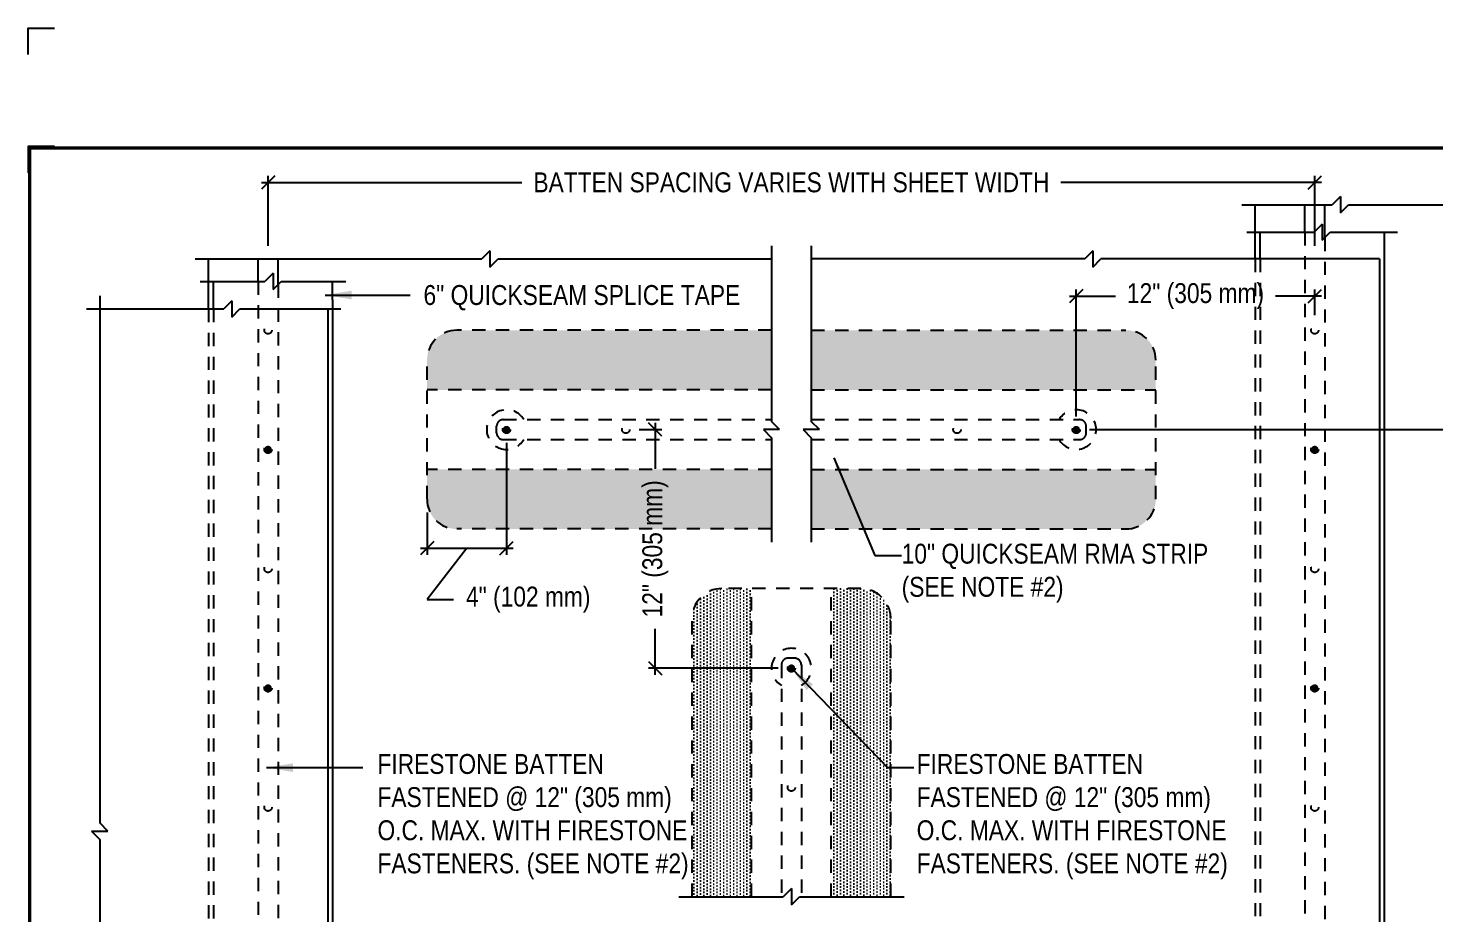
# Model space of a CAD drawing. Header units: inches. Extents: x 277.4 to 297.5, y -282.7 to -266.
# Drawn here: x 277.45 to 290.72, y -274.34 to -265.99 of the extents above; entities that cross this region are included whole.
import ezdxf
from ezdxf.enums import TextEntityAlignment as Align

# ---------------------------------------------------------------- set-up
doc = ezdxf.new("R2010")
doc.units = ezdxf.units.IN
doc.header["$MEASUREMENT"] = 0
doc.linetypes.add('HIDDEN', pattern=[0.375, 0.25, -0.125])
doc.linetypes.add('HIDDEN2', pattern=[0.1875, 0.125, -0.0625])
doc.layers.get('0').update_dxf_attribs({"linetype": 'CONTINUOUS'})
doc.layers.get('DEFPOINTS').update_dxf_attribs({"linetype": 'CONTINUOUS'})
for name, color, linetype in [('FSBP-ACCESSORY-FIRESTONE', 7, 'CONTINUOUS'), ('FSBP-ADHESIVE', 1, 'HIDDEN'), ('FSBP-ANNO-NOTE', 7, 'CONTINUOUS'), ('FSBP-MEMBRANE', 7, 'CONTINUOUS'), ('FSBP-TTLB-BORDER', 7, 'CONTINUOUS'), ('FSBP-TTLB-TEXT', 7, 'CONTINUOUS')]:
    doc.layers.add(name, color=color, linetype=linetype)
doc.styles.add('FSBP_ARIAL', font='arial.ttf')
doc.styles.add('FSBP_ARIAL_BOLD', font='')
doc.styles.add('FSBP_ARIAL_NAR', font='ARIALN.TTF')
doc.styles.get('FSBP_ARIAL_BOLD').set_extended_font_data('Arial Black')
doc.dimstyles.new('FSBP-DIM', dxfattribs={"dimtxt": 0.1875, "dimasz": 0.125, "dimexe": 0.0625, "dimexo": 0.125, "dimgap": 0.125, "dimtad": 0, "dimdec": 0, "dimzin": 1, "dimdsep": 46, "dimlunit": 4, "dimtxsty": 'FSBP_ARIAL_NAR', "dimblk": 'OBLIQUE', "dimcen": 0.09375, "dimdle": 0.0625, "dimclrd": 256, "dimclre": 256, "dimclrt": 256, "dimadec": 0, "dimazin": 0, "dimtfac": 1, "dimtdec": 0, "dimtmove": 1, "dimatfit": 3, "dimfxl": 1, "dimtolj": 1, "dimtzin": 0, "dimlwd": -1, "dimlwe": -1, "dimarcsym": 0})
doc.dimstyles.new('FSBP-LEADER', dxfattribs={"dimtxt": 0.1875, "dimasz": 0.25, "dimexe": 0.0625, "dimexo": 0.125, "dimgap": 0.125, "dimtad": 0, "dimtih": 1, "dimtoh": 1, "dimdec": 4, "dimzin": 0, "dimdsep": 46, "dimlunit": 4, "dimtxsty": 'FSBP_ARIAL_NAR', "dimcen": 0.09375, "dimclrd": 256, "dimclre": 256, "dimclrt": 256, "dimadec": 0, "dimazin": 0, "dimtfac": 1, "dimtdec": 4, "dimtofl": 0, "dimtmove": 0, "dimatfit": 3, "dimfxl": 1, "dimtolj": 1, "dimtzin": 0, "dimlwd": -1, "dimlwe": -1, "dimarcsym": 0})
pattern_1 = [(180, (594.3808423257124, -140.4554938404121), (-0.015625, 0.03125), [0, -0.03125])]

# ---------------------------------------------------------------- blocks, each defined once
blk = doc.blocks.new('TTLB-EPDM_1')
at = {"layer": 'DEFPOINTS', "linetype": 'Continuous', "ltscale": 1.75}
blk.add_lwpolyline([(-0.015625, 13.88083333333333), (-0.015625, 14.13083333333333), (0.234375, 14.13083333333333)], dxfattribs=at)
at = {"layer": 'DEFPOINTS', "color": 1}
blk.add_lwpolyline([(0.234375, 13.015625), (-0.015625, 13.015625), (-0.015625, 12.765625)], dxfattribs=at)
at = {"layer": 'FSBP-TTLB-BORDER', "const_width": 0.03125}
blk.add_lwpolyline([(20, 0), (20, 13), (0, 13), (0, 0)], dxfattribs=at)
at = {"layer": 'FSBP-TTLB-TEXT'}
for tag, height, style, p in [('MAXIMUM_WARRANTY', 0.1875, 'FSBP_ARIAL_BOLD', (18.03987100774941, 0.2240244307510579)), ('ACCPT_SYSTEMS', 0.21875, 'FSBP_ARIAL', (12.49438170418193, -1.125))]:
    blk.add_attdef(tag, text='', height=height, dxfattribs=dict(at, style=style)).set_placement(p, align=Align.MIDDLE_LEFT)
for tag, height, style, p in [('DETAIL_DESCP_LINE_1', 0.21875, 'FSBP_ARIAL_BOLD', (10.33118450231211, -0.3736318192489421)), ('ISSUE_REV_DATE', 0.21875, 'FSBP_ARIAL', (16.84069633627263, -0.7282559425942452)), ('DETAIL_NUMBER', 0.4375, 'FSBP_ARIAL', (18.91941590748775, -0.8931630692489421))]:
    blk.add_attdef(tag, text='', height=height, dxfattribs=dict(at, style=style)).set_placement(p, align=Align.MIDDLE_CENTER)
blk = doc.blocks.new('_OBLIQUE')
at = {"color": 0, "linetype": 'ByBlock'}
blk.add_line((-0.5, -0.5), (0.5, 0.5), dxfattribs=at)
blk = doc.blocks.new('*D6')
at = {"layer": 'DEFPOINTS', "color": 0, "transparency": 16777216}
for p in [(289.5857531418914, -268.5139845363231), (289.5857531418914, -268.8193991055271), (287.3357531418914, -269.7731236297463)]:
    blk.add_point(p, dxfattribs=at)
at = {"layer": 'FSBP-ANNO-NOTE', "transparency": 16777216}
for p, q in [((287.3357531418914, -269.6481236297463), (287.3357531418914, -268.4514845363231)), ((289.5857531418914, -268.6943991055271), (289.5857531418914, -268.4514845363231)), ((287.2732531418914, -268.5139845363231), (287.7068735375258, -268.5139845363231)), ((289.6482531418914, -268.5139845363231), (289.2146327462571, -268.5139845363231))]:
    blk.add_line(p, q, dxfattribs=at)
at = {"layer": 'FSBP-ANNO-NOTE', "transparency": 16777216, "xscale": 0.125, "yscale": 0.125, "zscale": 0.125, "rotation": 180}
blk.add_blockref('_OBLIQUE', (287.3357531418914, -268.5139845363231), dxfattribs=at)
at = {"layer": 'FSBP-ANNO-NOTE', "transparency": 16777216, "xscale": 0.125, "yscale": 0.125, "zscale": 0.125}
blk.add_blockref('_OBLIQUE', (289.5857531418914, -268.5139845363231), dxfattribs=at)
at = {"layer": 'FSBP-ANNO-NOTE', "transparency": 16777216, "insert": (288.4607531418914, -268.5139845363231), "char_height": 0.1875, "attachment_point": 5, "style": 'FSBP_ARIAL_NAR'}
blk.add_mtext('\\A1;12" (305 mm)', dxfattribs=at)
blk = doc.blocks.new('*D4')
at = {"layer": 'DEFPOINTS', "color": 0, "transparency": 16777216}
for p in [(281.9607531418914, -269.7731236297462), (281.2107531418914, -270.4293736297464), (281.9607531418914, -270.8918229047728)]:
    blk.add_point(p, dxfattribs=at)
at = {"layer": 'FSBP-ANNO-NOTE', "transparency": 16777216}
for p, q in [((281.9607531418914, -269.8981236297462), (281.9607531418914, -270.9543229047728)), ((281.2107531418914, -270.5543736297464), (281.2107531418914, -270.9543229047728)), ((281.1482531418914, -270.8918229047728), (282.0232531418914, -270.8918229047728)), ((281.5857531418914, -270.8918229047728), (281.2107531418914, -271.3765313959502)), ((281.2107531418914, -271.3765313959502), (281.4607531418914, -271.3765313959502))]:
    blk.add_line(p, q, dxfattribs=at)
at = {"layer": 'FSBP-ANNO-NOTE', "transparency": 16777216, "xscale": 0.125, "yscale": 0.125, "zscale": 0.125, "rotation": 180}
blk.add_blockref('_OBLIQUE', (281.2107531418914, -270.8918229047728), dxfattribs=at)
at = {"layer": 'FSBP-ANNO-NOTE', "transparency": 16777216, "xscale": 0.125, "yscale": 0.125, "zscale": 0.125}
blk.add_blockref('_OBLIQUE', (281.9607531418914, -270.8918229047728), dxfattribs=at)
at = {"layer": 'FSBP-ANNO-NOTE', "transparency": 16777216, "insert": (282.1651997653566, -271.3765313959502), "char_height": 0.1875, "attachment_point": 5, "style": 'FSBP_ARIAL_NAR'}
blk.add_mtext('\\A1;4" (102 mm)', dxfattribs=at)
blk = doc.blocks.new('*D2')
at = {"layer": 'DEFPOINTS', "color": 0, "transparency": 16777216}
for p in [(289.5857531418912, -267.4422797205322), (279.7107531418911, -268.1637051781963), (289.5857531418912, -268.1637051781963)]:
    blk.add_point(p, dxfattribs=at)
at = {"layer": 'FSBP-ANNO-NOTE', "transparency": 16777216}
for p, q in [((279.7107531418911, -268.0387051781963), (279.7107531418911, -267.3797797205322)), ((289.5857531418912, -268.0387051781963), (289.5857531418912, -267.3797797205322)), ((279.6482531418911, -267.4422797205322), (282.1058332919594, -267.4422797205322)), ((289.6482531418912, -267.4422797205322), (287.1906729918229, -267.4422797205322))]:
    blk.add_line(p, q, dxfattribs=at)
at = {"layer": 'FSBP-ANNO-NOTE', "transparency": 16777216, "xscale": 0.125, "yscale": 0.125, "zscale": 0.125, "rotation": 180}
blk.add_blockref('_OBLIQUE', (279.7107531418911, -267.4422797205322), dxfattribs=at)
at = {"layer": 'FSBP-ANNO-NOTE', "transparency": 16777216, "xscale": 0.125, "yscale": 0.125, "zscale": 0.125}
blk.add_blockref('_OBLIQUE', (289.5857531418912, -267.4422797205322), dxfattribs=at)
at = {"layer": 'FSBP-ANNO-NOTE', "transparency": 16777216, "insert": (284.6482531418911, -267.4422797205322), "char_height": 0.1875, "attachment_point": 5, "style": 'FSBP_ARIAL_NAR'}
blk.add_mtext('\\A1;BATTEN SPACING VARIES WITH SHEET WIDTH', dxfattribs=at)
blk = doc.blocks.new('*D5')
at = {"layer": 'DEFPOINTS', "color": 0, "transparency": 16777216}
for p in [(283.0857531418914, -269.7731236297463), (283.363914803201, -269.7731236297463), (284.6482531418913, -272.0231236297464)]:
    blk.add_point(p, dxfattribs=at)
at = {"layer": 'FSBP-ANNO-NOTE', "transparency": 16777216}
for p, q in [((283.2107531418914, -269.7731236297463), (283.426414803201, -269.7731236297463)), ((283.363914803201, -269.7106236297463), (283.363914803201, -270.1442440253808)), ((283.363914803201, -272.0856236297464), (283.363914803201, -271.652003234112)), ((284.5232531418913, -272.0231236297464), (283.301414803201, -272.0231236297464))]:
    blk.add_line(p, q, dxfattribs=at)
at = {"layer": 'FSBP-ANNO-NOTE', "transparency": 16777216, "xscale": 0.125, "yscale": 0.125, "zscale": 0.125}
for p, rotation in [((283.363914803201, -269.7731236297463), 90), ((283.363914803201, -272.0231236297464), 270)]:
    blk.add_blockref('_OBLIQUE', p, dxfattribs=dict(at, rotation=rotation))
at = {"layer": 'FSBP-ANNO-NOTE', "transparency": 16777216, "insert": (283.363914803201, -270.8981236297464), "char_height": 0.1875, "attachment_point": 5, "rotation": 90, "style": 'FSBP_ARIAL_NAR'}
blk.add_mtext('\\A1;12" (305 mm)', dxfattribs=at)

msp = doc.modelspace()

# ---------------------------------------------------------------- hatches: boundary and pattern name
at = {"layer": 'FSBP-ADHESIVE'}
h = msp.add_hatch(dxfattribs=at)
h.set_pattern_fill('DOTS,_I', color=256, scale=0.5, style=2)
h.set_pattern_definition([(0, (-25.08433604192936, -140.4554938404121), (0.015625, 0.03125), [0, -0.03125])])
h.paths.add_polyline_path([(284.4607531418915, -268.8356236297463), (281.4920031418914, -268.8356236297464, 0.4142135623730951), (281.2107531418914, -269.1168736297464), (281.2107531418914, -269.3981236297464), (284.4607531418914, -269.3981236297463)])
h = msp.add_hatch(dxfattribs=at)
h.set_pattern_fill('DOTS,_I', color=256, scale=0.5, style=2)
h.set_pattern_definition(pattern_1)
h.paths.add_polyline_path([(284.8357531418915, -268.8356236297463), (287.8045031418916, -268.8356236297464, -0.4142135623730951), (288.0857531418916, -269.1168736297464), (288.0857531418916, -269.3981236297464), (284.8357531418915, -269.3981236297463)])
h = msp.add_hatch(dxfattribs=at)
h.set_pattern_fill('DOTS,_I', color=256, scale=0.5, style=2)
h.set_pattern_definition([(0, (0, 0), (0.015625, 0.03125), [0, -0.03125])])
h.paths.add_polyline_path([(284.4607531418914, -270.1481236297464), (281.2107531418913, -270.1481236297463), (281.2107531418914, -270.4293736297464, 0.4142135623731134), (281.4920031418914, -270.7106236297464), (284.4607531418914, -270.7106236297463)])
h.paths.add_polyline_path([(283.5321020474029, -271.5969000622157), (283.5321020474029, -270.2093233227887), (283.1417541620005, -270.2093233227887), (283.1417541620005, -271.5969000622157)], flags=9)
h = msp.add_hatch(dxfattribs=at)
h.set_pattern_fill('DOTS,_I', color=256, scale=0.5, style=2)
h.set_pattern_definition(pattern_1)
h.paths.add_polyline_path([(284.8357531418916, -270.1481236297464), (284.8357531418916, -270.7106236297463), (287.8045031418916, -270.7106236297464, 0.4142135623731691), (288.0857531418916, -270.4293736297464), (288.0857531418916, -270.1481236297463)])
h = msp.add_hatch(dxfattribs=at)
h.set_pattern_fill('DOTS,_I', color=256, scale=0.5, angle=90, style=2)
h.set_pattern_definition([(270, (-25.08433604192936, -408.2782534190804), (-0.03125, -0.015625), [0, -0.03125])])
h.paths.add_polyline_path([(284.2732531418913, -271.2731236297462), (283.9920031418913, -271.2731236297462, 0.4142135623731246), (283.7107531418913, -271.5543736297462), (283.7107531418915, -274.1793736297463), (284.2732531418914, -274.1793736297463)])
h = msp.add_hatch(dxfattribs=at)
h.set_pattern_fill('DOTS,_I', color=256, scale=0.5, angle=90, style=2)
h.set_pattern_definition([(270, (155.3306233525571, 35.02196555407448), (-0.03125, -0.015625), [0, -0.03125])])
h.paths.add_polyline_path([(285.0232531418916, -274.1793736297463), (285.5857531418915, -274.1793736297463), (285.5857531418913, -271.5543736297462, 0.4142135623730951), (285.3045031418913, -271.2731236297462), (285.0232531418913, -271.2731236297462)])

# ---------------------------------------------------------------- linework, layer by layer
at = {"layer": 'FSBP-ACCESSORY-FIRESTONE'}
for p, q in [((289.4920031418915, -267.9112746746461), (289.4920031418915, -267.6517478410249)), ((289.6795031418915, -267.9645090347146), (289.6795031418915, -267.6517478410249)), ((279.6170031418914, -268.3757818872117), (279.6170031418913, -268.1637051781962)), ((279.8045031418912, -268.4055787472803), (279.8045031418912, -268.1637051781962))]:
    msp.add_line(p, q, dxfattribs=at)
at = {"layer": 'FSBP-ACCESSORY-FIRESTONE', "linetype": 'HIDDEN2'}
for p, q in [((289.4920031418915, -267.9112746746461), (289.4920031418915, -276.7418736297464)), ((289.6795031418915, -267.9645090347146), (289.6795031418914, -276.7418736297464)), ((279.6170031418914, -268.3757818872118), (279.6170031418915, -276.7418736297463)), ((279.804503141891, -268.4055787472803), (279.8045031418912, -276.7418736297463)), ((281.9295031418915, -269.6793736297463), (284.4607531418914, -269.6793736297463)), ((284.8357531418913, -269.6793736297463), (287.3670031418914, -269.6793736297463)), ((281.8670031418915, -269.8043736297462), (281.8670031418915, -269.7418736297463)), ((287.4295031418914, -269.8043736297464), (287.4295031418914, -269.7418736297463)), ((281.9295031418915, -269.8668736297462), (284.4607531418914, -269.8668736297463)), ((284.8357531418914, -269.8668736297463), (287.3670031418914, -269.8668736297464)), ((284.6795031418912, -271.9293736297464), (284.6170031418913, -271.9293736297464)), ((284.5545031418913, -271.9918736297464), (284.5545031418913, -274.1793736297462)), ((284.7420031418912, -271.9918736297464), (284.7420031418913, -274.1793736297464))]:
    msp.add_line(p, q, dxfattribs=at)
at = {"layer": 'FSBP-ACCESSORY-FIRESTONE', "const_width": 0.03515625}
for points in [[(281.9431750168914, -269.7731236297463, 1), (281.9783312668914, -269.7731236297463, 1)], [(287.3181750168914, -269.7731236297463, 1), (287.3533312668914, -269.7731236297463, 1)], [(279.6931750168912, -269.9606236297463, -1), (279.7283312668912, -269.9606236297463, -1)], [(289.5681750168912, -269.9606236297463, -1), (289.6033312668912, -269.9606236297463, -1)], [(284.6482531418913, -272.0055455047463, -1), (284.6482531418913, -272.0407017547463, -1)], [(279.6931750168911, -272.2106236297463, -1), (279.7283312668911, -272.2106236297463, -1)], [(289.5681750168912, -272.2106236297463, -1), (289.6033312668912, -272.2106236297463, -1)]]:
    msp.add_lwpolyline(points, format="xyb", close=True, dxfattribs=at)
at = {"layer": 'FSBP-ACCESSORY-FIRESTONE', "linetype": 'HIDDEN2'}
for centre in [(279.7107531418913, -268.8356236297463), (289.5857531418914, -268.8356236297463), (281.9607531418914, -269.7731236297463), (283.0857531418914, -269.7731236297463), (286.2107531418914, -269.7731236297463), (287.3357531418914, -269.7731236297463), (279.7107531418912, -269.9606236297463), (289.5857531418913, -269.9606236297463), (279.7107531418913, -271.0856236297463), (289.5857531418914, -271.0856236297463), (284.6482531418913, -272.0231236297462), (279.7107531418912, -272.2106236297463), (289.5857531418912, -272.2106236297463), (284.6482531418913, -273.1481236297463), (279.7107531418912, -273.3356236297463), (289.5857531418913, -273.3356236297463)]:
    msp.add_circle(centre, 0.03515625, dxfattribs=at)
for centre, start, end in [((281.9295031418915, -269.7418736297463), 90, 180.0000000000196), ((287.3670031418914, -269.7418736297463), 0, 90.00000000000061), ((281.9295031418915, -269.8043736297462), 180.0000000000173, 269.9999999999977), ((287.3670031418914, -269.8043736297464), 269.9999999999977, 0), ((284.6170031418913, -271.9918736297463), 89.99999999998047, 180), ((284.6795031418912, -271.9918736297464), 2.354921200684934e-12, 89.99999999998266)]:
    msp.add_arc(centre, 0.0625, start, end, dxfattribs=at)
at = {"layer": 'FSBP-ANNO-NOTE'}
msp.add_line((287.4607531418914, -269.7731236297463), (293.3620734473321, -269.7731236297463), dxfattribs=at)
at = {"layer": 'FSBP-MEMBRANE'}
for p, q in [((288.8982531418914, -267.6517478410249), (289.7509311660708, -267.6517478410249)), ((289.0232531418914, -268.1637051781965), (289.0232531418914, -267.6517478410249)), ((289.8276030261392, -267.5750759809565), (289.7509311660708, -267.6517478410249)), ((289.8276030261392, -267.5750759809565), (289.8276030261392, -267.7284197010933)), ((289.8276030261392, -267.7284197010933), (289.9042748862077, -267.6517478410249)), ((289.9042748862078, -267.6517478410248), (291.0338399497862, -267.6517478410249)), ((288.9451281418914, -267.9112746746462), (289.5793937818231, -267.9112746746461)), ((289.0701281418914, -268.1637051781965), (289.0701281418914, -267.9112746746462)), ((289.6560656418914, -267.8346028145777), (289.579393781823, -267.9112746746462)), ((289.6560656418914, -267.8346028145777), (289.6560656418914, -267.9879465347146)), ((289.6560656418914, -267.9879465347146), (289.7327375019598, -267.9112746746462)), ((289.7327375019599, -267.9112746746462), (290.3670031418914, -267.9112746746462)), ((290.2420031418914, -267.9112746746462), (290.2420031418912, -278.9606236297463)), ((281.8045031418915, -268.087033318128), (281.7278312818231, -268.1637051781965)), ((281.8045031418915, -268.087033318128), (281.8045031418915, -268.2403770382649)), ((284.4607531418915, -268.0387051781965), (284.4607531418914, -269.6964517696778)), ((284.8357531418915, -268.0387051781965), (284.8357531418914, -269.6964517696778)), ((287.4920031418914, -268.087033318128), (287.415331281823, -268.1637051781965)), ((287.4920031418914, -268.087033318128), (287.4920031418914, -268.2403770382649)), ((279.0232531418914, -268.1637051781962), (281.7278312818231, -268.1637051781965)), ((279.1482531418912, -268.6352725590976), (279.1482531418914, -268.1637051781962)), ((281.8045031418915, -268.2403770382649), (281.8811750019599, -268.1637051781965)), ((281.8811750019599, -268.1637051781965), (284.4607531418915, -268.1637051781965)), ((287.415331281823, -268.1637051781965), (284.8357531418914, -268.1637051781965)), ((287.4920031418914, -268.2403770382649), (287.5686750019598, -268.1637051781965)), ((290.1951281418915, -268.1637051781962), (287.5686750019598, -268.1637051781965)), ((290.1951281418915, -268.1637051781965), (290.1951281418912, -278.9606236297462)), ((279.7576281418912, -268.2991100271433), (279.6809562818228, -268.3757818872117)), ((279.7576281418912, -268.2991100271433), (279.7576281418912, -268.4524537472801)), ((279.0701281418913, -268.3757818872117), (279.6809562818228, -268.3757818872117)), ((279.1951281418913, -268.6352725590976), (279.1951281418913, -268.3757818872118)), ((279.7576281418912, -268.4524537472801), (279.8343000019597, -268.3757818872117)), ((279.8343000019597, -268.3757818872117), (280.4451281418912, -268.3757818872116)), ((280.3201281418912, -268.5495721095697), (280.3201281418912, -268.3757818872116)), ((278.1224259382499, -268.5102725590975), (278.1224259382498, -273.4834195719823)), ((279.368522424607, -268.5586006990291), (279.2918505645385, -268.6352725590975)), ((279.368522424607, -268.5586006990291), (279.368522424607, -268.7119444191659)), ((280.3201281418912, -268.5495721095697), (280.320128141891, -278.9606236297463)), ((277.9974259382499, -268.6352725590975), (279.2918505645384, -268.6352725590976)), ((279.368522424607, -268.7119444191659), (279.4451942846754, -268.6352725590975)), ((279.4451942846754, -268.6352725590975), (280.3982531418912, -268.6352725590976)), ((280.2732531418913, -268.6352725590976), (280.2732531418911, -278.9606236297463)), ((284.5374250019598, -269.7731236297463), (284.3840812818229, -269.7731236297463)), ((284.3840812818229, -269.7731236297463), (284.4607531418914, -269.8497954898148)), ((284.5374250019598, -269.7731236297463), (284.4607531418914, -269.6964517696778)), ((284.9124250019598, -269.7731236297463), (284.7590812818229, -269.7731236297463)), ((284.7590812818229, -269.7731236297463), (284.8357531418914, -269.8497954898148)), ((284.9124250019598, -269.7731236297463), (284.8357531418914, -269.6964517696778)), ((284.4607531418914, -269.8497954898148), (284.4607531418914, -270.8356236297462)), ((284.8357531418915, -269.8497954898148), (284.8357531418916, -270.8356236297462)), ((278.1997008548187, -273.5606944885513), (278.1224259382499, -273.4834195719824)), ((278.045151021681, -273.5606944885513), (278.1997008548187, -273.5606944885513)), ((278.045151021681, -273.5606944885513), (278.1224259382499, -273.6379694051201)), ((278.1224259382499, -273.6379694051201), (278.1224259382498, -278.9606236297463)), ((283.5857531418916, -274.1793736297464), (284.5715812818229, -274.1793736297463)), ((284.6482531418914, -274.1027017696779), (284.5715812818229, -274.1793736297463)), ((284.6482531418914, -274.1027017696779), (284.6482531418914, -274.2560454898148)), ((284.6482531418914, -274.2560454898148), (284.7249250019598, -274.1793736297463)), ((284.7249250019599, -274.1793736297464), (285.7107531418914, -274.1793736297463))]:
    msp.add_line(p, q, dxfattribs=at)
at = {"layer": 'FSBP-MEMBRANE', "linetype": 'HIDDEN2'}
for p, q in [((289.0232531418914, -268.1637051781965), (289.0232531418912, -278.9606236297463)), ((289.0701281418914, -268.1637051781965), (289.0701281418912, -278.9606236297463)), ((279.1482531418912, -268.6352725590976), (279.1482531418912, -278.9606236297463)), ((279.1951281418913, -268.6352725590976), (279.1951281418911, -278.9606236297463)), ((284.4607531418914, -268.8356236297463), (281.4920031418914, -268.8356236297464)), ((284.8357531418916, -268.8356236297463), (287.8045031418916, -268.8356236297464)), ((281.2107531418913, -270.4293736297464), (281.2107531418914, -269.1168736297464)), ((288.0857531418916, -270.4293736297464), (288.0857531418916, -269.1168736297464)), ((284.4607531418915, -269.3981236297463), (281.2107531418914, -269.3981236297464)), ((284.8357531418915, -269.3981236297463), (288.0857531418916, -269.3981236297464)), ((284.4607531418915, -270.1481236297464), (281.2107531418914, -270.1481236297463)), ((284.8357531418915, -270.1481236297464), (288.0857531418916, -270.1481236297463)), ((284.4607531418914, -270.7106236297463), (281.4920031418914, -270.7106236297464)), ((284.8357531418915, -270.7106236297463), (287.8045031418916, -270.7106236297464)), ((285.3045031418913, -271.2731236297462), (283.9920031418913, -271.2731236297462)), ((284.2732531418915, -274.1793736297464), (284.2732531418914, -271.2731236297462)), ((285.0232531418916, -274.1793736297464), (285.0232531418913, -271.2731236297462)), ((283.7107531418915, -274.1793736297463), (283.7107531418913, -271.5543736297462)), ((285.5857531418915, -274.1793736297464), (285.5857531418913, -271.5543736297462))]:
    msp.add_line(p, q, dxfattribs=at)
for centre, radius, start, end in [((281.4920031418914, -269.1168736297464), 0.2812499999999862, 90, 180), ((287.8045031418916, -269.1168736297464), 0.2812499999999862, 7.016477563892661e-15, 90), ((281.9607531418915, -269.7731236297463), 0.1875, 30.00000000000052, 330.0000000000009), ((287.3357531418914, -269.7731236297463), 0.1875, 209.9999999999991, 149.9999999999995), ((281.4920031418914, -270.4293736297464), 0.2812499999999862, 180, 270), ((287.8045031418916, -270.4293736297464), 0.2812499999999862, 270, 7.016477563892661e-15), ((283.9920031418913, -271.5543736297462), 0.2812499999999862, 90.00000000000001, 180), ((285.3045031418913, -271.5543736297462), 0.2812499999999862, 0, 90.00000000000001), ((284.6482531418913, -272.0231236297464), 0.1875, 299.9999999999991, 239.9999999999995)]:
    msp.add_arc(centre, radius, start, end, dxfattribs=at)

# ---------------------------------------------------------------- block references
msp.add_blockref('TTLB-EPDM_1', (277.4627011304548, -280.1173711702307))

# ---------------------------------------------------------------- texts
at = {"layer": 'FSBP-ANNO-NOTE', "style": 'FSBP_ARIAL_NAR'}
msp.add_text('6" QUICKSEAM SPLICE TAPE', height=0.1875, dxfattribs=at).set_placement((281.1773404092801, -268.503833031771), align=Align.MIDDLE_LEFT)
at = {"layer": 'FSBP-ANNO-NOTE', "char_height": 0.1875, "attachment_point": 1, "style": 'FSBP_ARIAL_NAR'}
for s, width, heights, insert in [('10" QUICKSEAM RMA STRIP\\P(SEE NOTE #2)', 2.980954139620735, [0.6780091500386369], (285.6885149367226, -270.849754818486)), ('FIRESTONE BATTEN \\PFASTENED @ 12" (305 mm)\\PO.C. MAX. WITH FIRESTONE FASTENERS. (SEE NOTE #2)', 3.570643933864631, [1.502441534084941], (280.7429806005493, -272.8332525910664)), ('FIRESTONE BATTEN \\PFASTENED @ 12" (305 mm)\\PO.C. MAX. WITH FIRESTONE FASTENERS. (SEE NOTE #2)', 3.570643933864631, [1.502441534084941], (285.8298228092717, -272.8332525910664))]:
    msp.add_mtext_dynamic_manual_height_columns(s, width=width, gutter_width=2.5, heights=heights, dxfattribs=dict(at, insert=insert))

# ---------------------------------------------------------------- dimensions: what is measured, and where the dimension line sits
at = {"layer": 'FSBP-ANNO-NOTE'}
dim = msp.add_linear_dim(base=(289.5857531418912, -267.4422797205322), p1=(279.7107531418911, -268.1637051781963), p2=(289.5857531418912, -268.1637051781963), text='BATTEN SPACING VARIES WITH SHEET WIDTH', dimstyle='FSBP-DIM', dxfattribs=at)
dim.commit()
dim.dimension.update_dxf_attribs({"geometry": '*D2', "text_midpoint": (284.6482531418911, -267.4422797205322)})
for base, p1, p2, text, picture, middle in [((289.5857531418914, -268.5139845363231), (287.3357531418914, -269.7731236297463), (289.5857531418914, -268.8193991055271), '12" (305 mm)', '*D6', (288.4607531418914, -268.5139845363231)), ((281.9607531418914, -270.8918229047728), (281.2107531418914, -270.4293736297464), (281.9607531418914, -269.7731236297462), '4" (102 mm)', '*D4', (281.5857531418914, -271.3765313959502))]:
    dim = msp.add_linear_dim(base=base, p1=p1, p2=p2, text=text, dimstyle='FSBP-DIM', dxfattribs=at)
    dim.commit()
    dim.dimension.update_dxf_attribs({"geometry": picture, "text_midpoint": middle, "dimtype": 160})
dim = msp.add_linear_dim(base=(283.363914803201, -269.7731236297463), p1=(284.6482531418913, -272.0231236297464), p2=(283.0857531418914, -269.7731236297463), angle=270, text='12" (305 mm)', dimstyle='FSBP-DIM', dxfattribs=at)
dim.commit()
dim.dimension.update_dxf_attribs({"geometry": '*D5', "text_midpoint": (283.363914803201, -270.8981236297464), "dimtype": 160})

# ---------------------------------------------------------------- leaders
for points in [[(280.2488557828693, -268.503833031771), (281.0523404092801, -268.503833031771)], [(285.0489591126924, -270.0402925559414), (285.4358000598094, -270.9609632954144), (285.6858000598094, -270.9609632954146)], [(284.6482531418913, -272.0231236297463), (285.5533714459028, -272.9614314808628), (285.8033714459028, -272.9614314808628)], [(279.6964807639338, -272.9614314808628), (280.6042893179178, -272.9614314808628)]]:
    msp.add_leader(points, dimstyle='FSBP-LEADER', dxfattribs=at)

doc.saveas('drawing.dxf')
